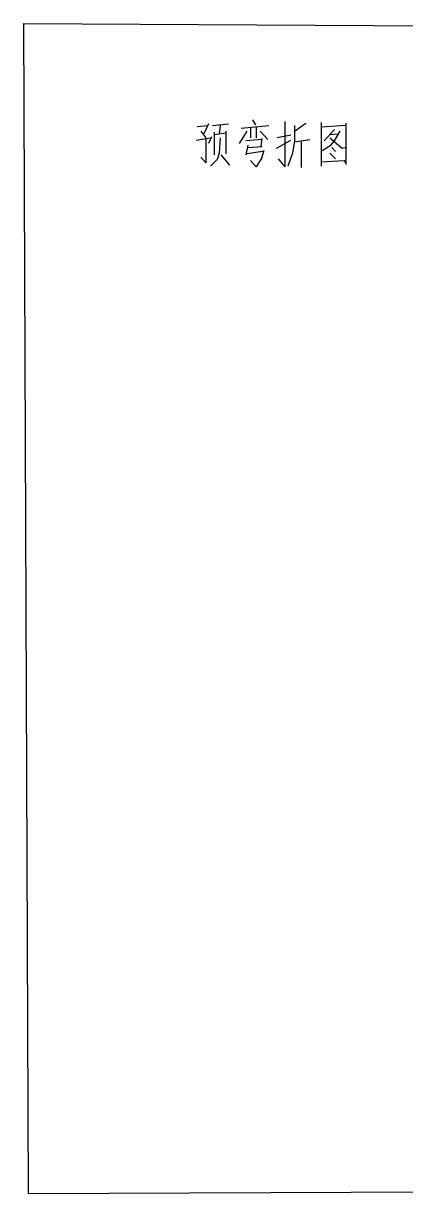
# Model space of a CAD drawing. Header units: millimetres. Extents: x 0 to 420, y 0 to 297.
# Drawn here: x 147.1 to 169.9, y 74.9 to 144.9 of the extents above; entities that cross this region are included whole.
import ezdxf

# ---------------------------------------------------------------- set-up
doc = ezdxf.new("R2010")
doc.units = ezdxf.units.MM
doc.header["$LTSCALE"] = 23.1
doc.layers.get('0').update_dxf_attribs({"linetype": 'CONTINUOUS'})

msp = doc.modelspace()

# ---------------------------------------------------------------- linework, layer by layer
at = {"color": 7}
for p, q in [((147.0761, 144.8814), (147.3596, 74.8643)), ((147.0761, 144.8814), (292.2071, 144.031)), ((147.3596, 74.8643), (292.4847, 75.4519))]:
    msp.add_line(p, q, dxfattribs=at)
at = {"color": 2}
for p, q in [((157.4711, 138.7186), (158.0996, 138.767)), ((158.1568, 138.8637), (157.8711, 138.2831)), ((158.3853, 138.767), (159.3568, 138.8637)), ((158.8425, 138.767), (158.7854, 138.2831)), ((160.0996, 138.6218), (161.7568, 138.767)), ((160.6711, 138.6702), (160.6711, 138.0412)), ((160.7854, 139.1057), (160.9568, 138.8154)), ((161.0139, 138.6702), (161.0139, 138.0412)), ((162.7282, 139.0089), (162.7282, 136.2992)), ((163.2996, 138.4283), (163.9854, 138.9121)), ((164.8996, 138.9605), (164.8996, 136.3476)), ((166.3854, 138.767), (164.8996, 138.6702)), ((166.3854, 136.4444), (166.3854, 138.9121)), ((157.4139, 137.896), (158.2711, 138.0412)), ((157.6996, 138.4283), (157.9854, 138.0412)), ((158.3282, 138.0895), (158.1568, 137.7024)), ((158.4996, 138.3799), (158.4996, 137.025)), ((158.4996, 138.2347), (159.1853, 138.3315)), ((159.1853, 138.4283), (159.1853, 137.0734)), ((160.4425, 138.4283), (159.9854, 137.7024)), ((161.3568, 137.9444), (160.3853, 137.8476)), ((161.2425, 138.4283), (161.6996, 137.9444)), ((161.2996, 137.5089), (161.3568, 137.9928)), ((163.0711, 138.1863), (162.2711, 138.0412)), ((163.2996, 137.7992), (164.2139, 137.9444)), ((165.6996, 138.525), (165.0711, 137.8476)), ((165.4711, 138.2347), (165.9282, 138.2831)), ((160.4996, 137.6057), (160.3853, 137.025)), ((160.4996, 137.4605), (161.3568, 137.5089)), ((161.4711, 137.267), (161.2996, 136.7347)), ((162.2139, 137.4121), (163.0711, 137.896)), ((163.6996, 137.8476), (163.6996, 136.2508)), ((164.9568, 137.267), (165.4711, 137.6057)), ((165.5282, 137.4605), (165.7568, 137.2186)), ((158.8996, 137.025), (159.4139, 136.396)), ((161.4139, 137.2186), (160.4425, 137.0734)), ((162.3282, 136.7831), (162.7282, 136.2992)), ((164.8996, 136.5895), (166.2711, 136.6863)), ((165.4139, 137.1218), (165.7568, 136.7831)), ((166.3854, 136.5412), (166.2711, 136.6863))]:
    msp.add_line(p, q, dxfattribs=at)
for points in [[(163.2996, 138.767), (163.2996, 137.8476), (163.1854, 137.1218), (162.8996, 136.3476)], [(157.9854, 137.9444), (157.9854, 136.5412), (157.6996, 136.8799)], [(158.8425, 138.0412), (158.7854, 137.1218), (158.6711, 136.7347), (158.2711, 136.3476)], [(165.4139, 138.0412), (166.1568, 137.4121), (166.3282, 137.4605)], [(165.4711, 137.6057), (165.6996, 137.8476), (166.0425, 138.4283)], [(161.2996, 136.7831), (161.0139, 136.2992), (160.6711, 136.6863)]]:
    msp.add_lwpolyline(points, dxfattribs=at)

doc.saveas('drawing.dxf')
